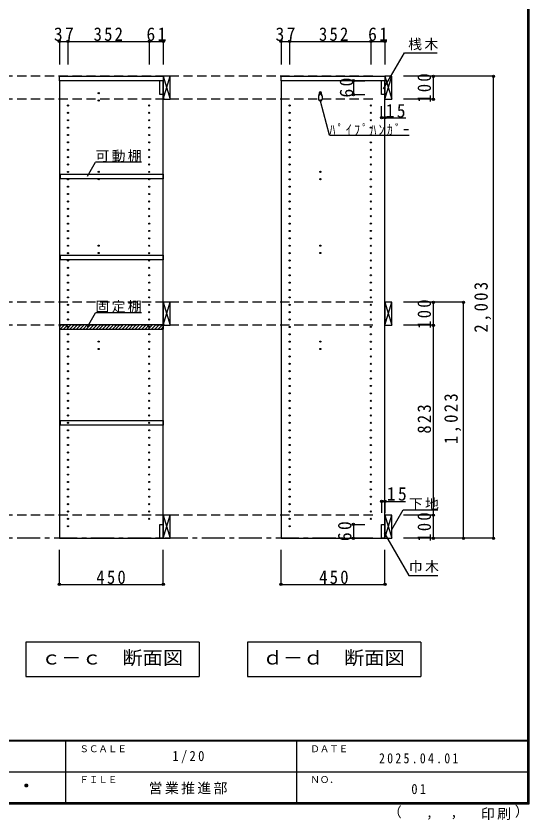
# Model space of a CAD drawing. Units: millimetres at full size, sheet at 1:20. Extents: x -3922 to 3878, y -2932 to 2722.
# Drawn here: x 1657 to 3878, y -2932 to 552 of the extents above; entities that cross this region are included whole.
import ezdxf
from ezdxf.enums import TextEntityAlignment as Align

# ---------------------------------------------------------------- set-up
doc = ezdxf.new("R2010")
doc.units = ezdxf.units.MM
doc.header["$LTSCALE"] = 20
doc.header["$PDMODE"] = 32
doc.header["$PDSIZE"] = 10
doc.linetypes.add('CHAIN1', pattern=[8, 5, -1, 1, -1])
doc.linetypes.add('DASHED2', pattern=[3, 2, -1])
for name, color, linetype in [('0-2_本体', 2, 'Continuous'), ('0-3_固定棚', 2, 'Continuous'), ('0-4_可動棚', 3, 'Continuous'), ('0-5', 4, 'Continuous'), ('0-6_ﾊﾟｲﾌﾟﾊﾝｶﾞｰ', 4, 'Continuous'), ('0-7_桟木・巾木', 2, 'Continuous'), ('0-8_引き出し', 2, 'Continuous'), ('0-A_文字', 7, 'Continuous'), ('0-B_寸法', 4, 'Continuous'), ('0-C_ハッチ', 4, 'Continuous'), ('F-1_枠', 6, 'Continuous'), ('F-A_文字', 7, 'Continuous')]:
    doc.layers.add(name, color=color, linetype=linetype)
doc.styles.add('ＭＳ ゴシック', font='')
doc.styles.get('ＭＳ ゴシック').set_extended_font_data('MS Gothic')

msp = doc.modelspace()

# ---------------------------------------------------------------- linework, layer by layer
at = {"layer": '0-2_本体'}
for p, q in [((1844.64, 271.73), (1844.64, 291.73)), ((1844.64, 291.73), (2294.64, 291.73)), ((2294.64, 291.73), (2294.64, 271.73)), ((2804.64, 271.73), (2804.64, 291.73)), ((2804.64, 291.73), (3254.64, 291.73)), ((3254.64, 291.73), (3254.64, 271.73)), ((2294.64, 271.73), (1844.64, 271.73)), ((3254.64, 271.73), (2804.64, 271.73))]:
    msp.add_line(p, q, dxfattribs=at)
at = {"layer": '0-3_固定棚'}
for p, q in [((1844.64, -785.27), (1844.64, -805.27)), ((1844.64, -785.27), (2294.64, -785.27)), ((2294.64, -785.27), (2294.64, -805.27)), ((1844.64, -805.27), (2294.64, -805.27))]:
    msp.add_line(p, q, dxfattribs=at)
at = {"layer": '0-4_可動棚', "color": 2}
for points in [[(1849.64, -132.77), (2294.64, -132.77), (2294.64, -152.77), (1849.64, -152.77)], [(1849.64, -484.77), (2294.64, -484.77), (2294.64, -504.77), (1849.64, -504.77)], [(1849.64, -1200.77), (2294.64, -1200.77), (2294.64, -1220.77), (1849.64, -1220.77)]]:
    msp.add_lwpolyline(points, close=True, dxfattribs=at)
at = {"layer": '0-5', "color": 3}
for p, q in [((1844.64, 271.73), (1844.64, -1711.27)), ((2294.64, 271.73), (1844.64, 271.73)), ((2294.64, -1711.27), (2294.64, 271.73)), ((2804.64, 271.73), (2804.64, -1711.27)), ((3254.64, 271.73), (2804.64, 271.73)), ((3254.64, -1711.27), (3254.64, 271.73)), ((1844.64, -1711.27), (2294.64, -1711.27)), ((2804.64, -1711.27), (3254.64, -1711.27))]:
    msp.add_line(p, q, dxfattribs=at)
at = {"layer": '0-5'}
for centre in [(2014.64, 218.23), (2974.64, 218.23), (2014.64, 186.23), (2974.64, 186.23), (1881.64, 164.73), (2233.64, 164.73), (2841.64, 164.73), (3193.64, 164.73), (1881.64, 132.73), (2233.64, 132.73), (2841.64, 132.73), (3193.64, 132.73), (1881.64, 100.73), (1881.64, 68.73), (2233.64, 100.73), (2233.64, 68.73), (2841.64, 100.73), (2841.64, 68.73), (3193.64, 100.73), (3193.64, 68.73), (1881.64, 36.73), (2233.64, 36.73), (2841.64, 36.73), (3193.64, 36.73), (1881.64, 4.73), (2233.64, 4.73), (2841.64, 4.73), (3193.64, 4.73), (1881.64, -27.27), (2233.64, -27.27), (2841.64, -27.27), (3193.64, -27.27), (1881.64, -59.27), (2233.64, -59.27), (2841.64, -59.27), (3193.64, -59.27), (1881.64, -91.27), (2233.64, -91.27), (2841.64, -91.27), (3193.64, -91.27), (1881.64, -123.27), (2014.64, -122.77), (2233.64, -123.27), (2841.64, -123.27), (2974.64, -122.77), (3193.64, -123.27), (1881.64, -155.27), (2014.64, -154.77), (2233.64, -155.27), (2841.64, -155.27), (2974.64, -154.77), (3193.64, -155.27), (1881.64, -187.27), (2233.64, -187.27), (2841.64, -187.27), (3193.64, -187.27), (1881.64, -219.27), (2233.64, -219.27), (2841.64, -219.27), (3193.64, -219.27), (1881.64, -251.27), (2233.64, -251.27), (2841.64, -251.27), (3193.64, -251.27), (1881.64, -283.27), (1881.64, -315.27), (2233.64, -283.27), (2233.64, -315.27), (2841.64, -283.27), (2841.64, -315.27), (3193.64, -283.27), (3193.64, -315.27), (1881.64, -347.27), (2233.64, -347.27), (2841.64, -347.27), (3193.64, -347.27), (1881.64, -379.27), (2233.64, -379.27), (2841.64, -379.27), (3193.64, -379.27), (1881.64, -411.27), (2233.64, -411.27), (2841.64, -411.27), (3193.64, -411.27), (1881.64, -443.27), (2014.64, -442.77), (2233.64, -443.27), (2841.64, -443.27), (2974.64, -442.77), (3193.64, -443.27), (1881.64, -475.27), (2014.64, -474.77), (2233.64, -475.27), (2841.64, -475.27), (2974.64, -474.77), (3193.64, -475.27), (1881.64, -507.27), (2233.64, -507.27), (2841.64, -507.27), (3193.64, -507.27), (1881.64, -539.27), (2233.64, -539.27), (2841.64, -539.27), (3193.64, -539.27), (1881.64, -571.27), (2233.64, -571.27), (2841.64, -571.27), (3193.64, -571.27), (1881.64, -603.27), (2233.64, -603.27), (2841.64, -603.27), (3193.64, -603.27), (1881.64, -635.27), (2233.64, -635.27), (2841.64, -635.27), (3193.64, -635.27), (1881.64, -667.27), (1881.64, -699.27), (2233.64, -667.27), (2233.64, -699.27), (2841.64, -667.27), (2841.64, -699.27), (3193.64, -667.27), (3193.64, -699.27), (1881.64, -731.27), (2233.64, -731.27), (2841.64, -731.27), (3193.64, -731.27), (1881.64, -763.27), (2233.64, -763.27), (2841.64, -763.27), (3193.64, -763.27), (1881.64, -795.27), (2233.64, -795.27), (2841.64, -795.27), (3193.64, -795.27), (1881.64, -827.27), (2233.64, -827.27), (2841.64, -827.27), (3193.64, -827.27), (1881.64, -859.27), (2014.64, -858.77), (2233.64, -859.27), (2841.64, -859.27), (2974.64, -858.77), (3193.64, -859.27), (1881.64, -891.27), (2014.64, -890.77), (2233.64, -891.27), (2841.64, -891.27), (2974.64, -890.77), (3193.64, -891.27), (1881.64, -923.27), (2233.64, -923.27), (2841.64, -923.27), (3193.64, -923.27), (1881.64, -955.27), (2233.64, -955.27), (2841.64, -955.27), (3193.64, -955.27), (1881.64, -987.27), (2233.64, -987.27), (2841.64, -987.27), (3193.64, -987.27), (1881.64, -1019.27), (2233.64, -1019.27), (2841.64, -1019.27), (3193.64, -1019.27), (1881.64, -1051.27), (2233.64, -1051.27), (2841.64, -1051.27), (3193.64, -1051.27), (1881.64, -1083.27), (1881.64, -1115.27), (2233.64, -1083.27), (2233.64, -1115.27), (2841.64, -1083.27), (2841.64, -1115.27), (3193.64, -1083.27), (3193.64, -1115.27), (1881.64, -1147.27), (2233.64, -1147.27), (2841.64, -1147.27), (3193.64, -1147.27), (1881.64, -1179.27), (2233.64, -1179.27), (2841.64, -1179.27), (3193.64, -1179.27), (1881.64, -1211.27), (2233.64, -1211.27), (2841.64, -1211.27), (3193.64, -1211.27), (1881.64, -1243.27), (2233.64, -1243.27), (2841.64, -1243.27), (3193.64, -1243.27), (1881.64, -1275.27), (2233.64, -1275.27), (2841.64, -1275.27), (3193.64, -1275.27), (1881.64, -1307.27), (2233.64, -1307.27), (2841.64, -1307.27), (3193.64, -1307.27), (1881.64, -1339.27), (2233.64, -1339.27), (2841.64, -1339.27), (3193.64, -1339.27), (1881.64, -1371.27), (2233.64, -1371.27), (2841.64, -1371.27), (3193.64, -1371.27), (1881.64, -1403.27), (2233.64, -1403.27), (2841.64, -1403.27), (3193.64, -1403.27), (1881.64, -1435.27), (2233.64, -1435.27), (2841.64, -1435.27), (3193.64, -1435.27), (1881.64, -1467.27), (1881.64, -1499.27), (2233.64, -1467.27), (2233.64, -1499.27), (2841.64, -1467.27), (2841.64, -1499.27), (3193.64, -1467.27), (3193.64, -1499.27), (1881.64, -1531.27), (2233.64, -1531.27), (2841.64, -1531.27), (3193.64, -1531.27), (1881.64, -1563.27), (2233.64, -1563.27), (2841.64, -1563.27), (3193.64, -1563.27), (1881.64, -1595.27), (2233.64, -1595.27), (2841.64, -1595.27), (3193.64, -1595.27), (1881.64, -1627.27), (2233.64, -1627.27), (2841.64, -1627.27), (3193.64, -1627.27), (1881.64, -1659.27), (2841.64, -1659.27)]:
    msp.add_circle(centre, 2.5, dxfattribs=at)
at = {"layer": '0-6_ﾊﾟｲﾌﾟﾊﾝｶﾞｰ', "color": 2}
for p, q in [((2967.14, 206.23), (2967.14, 191.23)), ((2982.14, 206.23), (2982.14, 191.23))]:
    msp.add_line(p, q, dxfattribs=at)
at = {"layer": '0-6_ﾊﾟｲﾌﾟﾊﾝｶﾞｰ', "color": 7}
for centre, radius, start, end in [((3013.24, 204.72), 46.13, 162.96035, 178.115), ((2974.64, 218.23), 5.5, 0, 180), ((2936.03, 204.72), 46.13, 1.885, 17.03965)]:
    msp.add_arc(centre, radius, start, end, dxfattribs=at)
at = {"layer": '0-6_ﾊﾟｲﾌﾟﾊﾝｶﾞｰ', "color": 2}
for centre, start, end in [((2974.64, 206.23), 0, 180), ((2974.64, 191.23), 180, 0)]:
    msp.add_arc(centre, 7.5, start, end, dxfattribs=at)
at = {"layer": '0-7_桟木・巾木'}
for p, q in [((2294.64, 271.73), (2279.64, 271.73)), ((2279.64, 211.73), (2279.64, 271.73)), ((2294.64, 271.73), (2294.64, 230.73)), ((3254.64, 271.73), (3239.64, 271.73)), ((3239.64, 211.73), (3239.64, 271.73)), ((3254.64, 271.73), (3254.64, 230.73)), ((2279.64, -1651.27), (2294.64, -1651.27)), ((2294.64, -1651.27), (2294.64, -1711.27)), ((3239.64, -1651.27), (3254.64, -1651.27)), ((3254.64, -1651.27), (3254.64, -1711.27))]:
    msp.add_line(p, q, dxfattribs=at)
for points in [[(2294.64, 211.73), (2283.14, 211.73), (2279.64, 211.73)], [(3254.64, 211.73), (3243.14, 211.73), (3239.64, 211.73)], [(2294.64, -1711.27), (2279.64, -1711.27), (2279.64, -1651.27)], [(3254.64, -1711.27), (3239.64, -1711.27), (3239.64, -1651.27)]]:
    msp.add_lwpolyline(points, dxfattribs=at)
at = {"layer": '0-8_引き出し', "color": 3}
for p, q in [((2294.64, 291.73), (2294.64, 191.73)), ((2324.64, 291.73), (2294.64, 291.73)), ((2324.64, 191.73), (2324.64, 291.73)), ((3254.64, 291.73), (3254.64, 191.73)), ((3284.64, 291.73), (3254.64, 291.73)), ((3284.64, 191.73), (3284.64, 291.73)), ((2294.64, 191.73), (2324.64, 191.73)), ((3254.64, 191.73), (3284.64, 191.73)), ((3254.64, -688.27), (3254.64, -788.27)), ((3284.64, -688.27), (3254.64, -688.27)), ((3284.64, -788.27), (3284.64, -688.27)), ((3254.64, -788.27), (3284.64, -788.27)), ((2294.64, -1611.27), (2294.64, -1711.27)), ((2324.64, -1611.27), (2294.64, -1611.27)), ((2324.64, -1711.27), (2324.64, -1611.27)), ((3254.64, -1611.27), (3254.64, -1711.27)), ((3284.64, -1611.27), (3254.64, -1611.27)), ((3284.64, -1711.27), (3284.64, -1611.27)), ((2294.64, -1711.27), (2324.64, -1711.27)), ((3254.64, -1711.27), (3284.64, -1711.27))]:
    msp.add_line(p, q, dxfattribs=at)
at = {"layer": '0-8_引き出し', "color": 7}
for p, q in [((2294.64, 191.73), (2324.64, 291.73)), ((2294.64, 291.73), (2324.64, 191.73)), ((3254.64, 191.73), (3284.64, 291.73)), ((3254.64, 291.73), (3284.64, 191.73)), ((2294.64, -688.27), (2324.64, -788.27)), ((2294.64, -788.27), (2324.64, -688.27)), ((3254.64, -788.27), (3284.64, -688.27)), ((3254.64, -688.27), (3284.64, -788.27)), ((2294.64, -1711.27), (2324.64, -1611.27)), ((2294.64, -1611.27), (2324.64, -1711.27)), ((3254.64, -1711.27), (3284.64, -1611.27)), ((3254.64, -1611.27), (3284.64, -1711.27))]:
    msp.add_line(p, q, dxfattribs=at)
at = {"layer": '0-8_引き出し', "color": 3}
msp.add_lwpolyline([(2324.64, -788.27), (2324.64, -688.27), (2294.64, -688.27), (2294.64, -788.27)], close=True, dxfattribs=at)
at = {"layer": '0-A_文字'}
for p, q in [((3247.96, 236.27), (3338.84, 393.67)), ((3338.84, 393.67), (3481.07, 393.67)), ((3014.37, 35.43), (2974.64, 183.73)), ((3014.37, 35.43), (3359.37, 35.43)), ((1965.51, -141.83), (2000.52, -81.18)), ((2200.52, -81.18), (2000.52, -81.18)), ((1965.51, -794.33), (2000.52, -733.68)), ((2200.52, -733.68), (2000.52, -733.68)), ((3284.64, -1672.95), (3333.4, -1588.48)), ((3333.4, -1588.48), (3483.93, -1588.48)), ((2449.64, -2161.27), (2449.64, -2311.27)), ((3409.64, -2161.27), (3409.64, -2311.27)), ((1699.64, -2311.27), (2449.64, -2311.27)), ((2659.64, -2311.27), (3409.64, -2311.27))]:
    msp.add_line(p, q, dxfattribs=at)
at = {"layer": '0-A_文字', "linetype": 'CHAIN1'}
msp.add_line((3201.3, -1711.27), (-3255.36, -1711.27), dxfattribs=at)
at = {"layer": '0-A_文字'}
for points in [[(3250.83, -1687.54), (3357.91, -1873.01), (3483.93, -1873.01)], [(2449.64, -2161.27), (1699.64, -2161.27), (1699.64, -2311.27)], [(3409.64, -2161.27), (2659.64, -2161.27), (2659.64, -2311.27)]]:
    msp.add_lwpolyline(points, dxfattribs=at)
at = {"layer": '0-B_寸法'}
for p, q in [((1844.64, 442.73), (1844.64, 342.73)), ((1844.64, 442.73), (2294.64, 442.73)), ((1881.64, 442.73), (1881.64, 342.73)), ((2233.64, 442.73), (2233.64, 342.73)), ((2294.64, 442.73), (2294.64, 342.73)), ((2804.64, 442.73), (2804.64, 342.73)), ((2804.64, 442.73), (3254.64, 442.73)), ((2841.64, 442.73), (2841.64, 342.73)), ((3193.64, 442.73), (3193.64, 342.73)), ((3254.64, 442.73), (3254.64, 342.73)), ((3464.64, 291.73), (3334.64, 291.73)), ((3724.64, 291.73), (3334.64, 291.73)), ((3464.64, 191.73), (3464.64, 291.73)), ((3724.64, -1711.27), (3724.64, 291.73)), ((3117.64, 271.73), (3117.64, 211.73)), ((3117.64, 271.73), (3167.64, 271.73)), ((3117.64, 211.73), (3167.64, 211.73)), ((3464.64, 191.73), (3334.64, 191.73)), ((3239.64, 111.73), (3239.64, 161.73)), ((3254.64, 111.73), (3254.64, 161.73)), ((3239.64, 111.73), (3345.03, 111.73)), ((3464.64, -688.27), (3334.64, -688.27)), ((3464.64, -788.27), (3464.64, -688.27)), ((3594.64, -688.27), (3464.64, -688.27)), ((3594.64, -1711.27), (3594.64, -688.27)), ((3464.64, -788.27), (3334.64, -788.27)), ((3464.64, -1611.27), (3464.64, -788.27)), ((3239.64, -1551.27), (3239.64, -1601.27)), ((3239.64, -1551.27), (3343.09, -1551.27)), ((3254.64, -1551.27), (3254.64, -1601.27)), ((3464.64, -1611.27), (3334.64, -1611.27)), ((3464.64, -1711.27), (3464.64, -1611.27)), ((3117.64, -1651.27), (3117.64, -1711.27)), ((3117.64, -1651.27), (3167.64, -1651.27)), ((3117.64, -1711.27), (3167.64, -1711.27)), ((3464.64, -1711.27), (3334.64, -1711.27)), ((3724.64, -1711.27), (3334.64, -1711.27)), ((3594.64, -1711.27), (3464.64, -1711.27)), ((1844.64, -1911.27), (1844.64, -1761.27)), ((2294.64, -1911.27), (2294.64, -1761.27)), ((2804.64, -1911.27), (2804.64, -1761.27)), ((3254.64, -1911.27), (3254.64, -1761.27)), ((1844.64, -1911.27), (2294.64, -1911.27)), ((2804.64, -1911.27), (3254.64, -1911.27))]:
    msp.add_line(p, q, dxfattribs=at)
at = {"layer": '0-B_寸法', "linetype": 'DASHED2'}
for p, q in [((3201.3, 291.73), (-3255.36, 291.73)), ((3201.3, 191.73), (-3255.36, 191.73)), ((3201.3, -688.27), (-3255.36, -688.27)), ((3201.3, -788.27), (-3255.36, -788.27)), ((3201.3, -1611.27), (-3255.36, -1611.27))]:
    msp.add_line(p, q, dxfattribs=at)
at = {"layer": '0-B_寸法', "color": 7}
for p in [(1844.64, 442.73), (1881.64, 442.73), (2233.64, 442.73), (2294.64, 442.73), (2804.64, 442.73), (2841.64, 442.73), (3193.64, 442.73), (3254.64, 442.73), (3464.64, 291.73), (3724.64, 291.73), (3117.64, 271.73), (3117.64, 211.73), (3464.64, 191.73), (3239.64, 111.73), (3254.64, 111.73), (3464.64, -688.27), (3594.64, -688.27), (3464.64, -788.27), (3239.64, -1551.27), (3254.64, -1551.27), (3464.64, -1611.27), (3117.64, -1651.27), (3117.64, -1711.27), (3464.64, -1711.27), (3594.64, -1711.27), (3724.64, -1711.27), (1844.64, -1911.27), (2294.64, -1911.27), (2804.64, -1911.27), (3254.64, -1911.27)]:
    msp.add_point(p, dxfattribs=at)
at = {"layer": '0-C_ハッチ'}
for p, q in [((1844.64, -794.22), (1853.58, -785.27)), ((1847.73, -805.27), (1867.73, -785.27)), ((1861.87, -805.27), (1881.87, -785.27)), ((1876.01, -805.27), (1896.01, -785.27)), ((1890.15, -805.27), (1910.15, -785.27)), ((1904.29, -805.27), (1924.29, -785.27)), ((1918.44, -805.27), (1938.44, -785.27)), ((1932.58, -805.27), (1952.58, -785.27)), ((1946.72, -805.27), (1966.72, -785.27)), ((1960.86, -805.27), (1980.86, -785.27)), ((1975, -805.27), (1995, -785.27)), ((1989.15, -805.27), (2009.15, -785.27)), ((2003.29, -805.27), (2023.29, -785.27)), ((2017.43, -805.27), (2037.43, -785.27)), ((2031.57, -805.27), (2051.57, -785.27)), ((2045.72, -805.27), (2065.72, -785.27)), ((2059.86, -805.27), (2079.86, -785.27)), ((2074, -805.27), (2094, -785.27)), ((2088.14, -805.27), (2108.14, -785.27)), ((2102.28, -805.27), (2122.28, -785.27)), ((2116.43, -805.27), (2136.43, -785.27)), ((2130.57, -805.27), (2150.57, -785.27)), ((2144.71, -805.27), (2164.71, -785.27)), ((2158.85, -805.27), (2178.85, -785.27)), ((2172.99, -805.27), (2192.99, -785.27)), ((2187.14, -805.27), (2207.14, -785.27)), ((2201.28, -805.27), (2221.28, -785.27)), ((2215.42, -805.27), (2235.42, -785.27)), ((2229.56, -805.27), (2249.56, -785.27)), ((2243.71, -805.27), (2263.71, -785.27)), ((2257.85, -805.27), (2277.85, -785.27)), ((2271.99, -805.27), (2291.99, -785.27)), ((2286.13, -805.27), (2294.64, -796.76))]:
    msp.add_line(p, q, dxfattribs=at)
at = {"layer": 'F-1_枠'}
for p, q in [((3871.3, 2722.29), (3871.3, -2864.37)), ((3874.63, 2722.29), (3874.63, -2864.37)), ((3877.97, 2722.29), (3877.97, -2864.37)), ((3877.97, -2587.71), (-3922.03, -2587.71)), ((3877.97, -2591.04), (-3922.03, -2591.04)), ((1871.3, -2591.04), (1871.3, -2857.71)), ((2871.3, -2591.04), (2871.3, -2857.71)), ((-22.03, -2724.37), (3871.3, -2724.38)), ((3877.97, -2857.71), (-3922.03, -2857.71)), ((3877.97, -2861.04), (-3922.03, -2861.04)), ((3877.97, -2864.37), (-3922.03, -2864.37))]:
    msp.add_line(p, q, dxfattribs=at)

# ---------------------------------------------------------------- texts
at = {"layer": '0-A_文字', "style": 'ＭＳ ゴシック', "width": 1.1}
for s, p in [('ｃ－ｃ\u3000断面図', (1764.64, -2276.27)), ('ｄ－ｄ\u3000断面図', (2724.64, -2276.27))]:
    msp.add_text(s, height=58.65, dxfattribs=at).set_placement(p, align=Align.BOTTOM_LEFT)
at = {"layer": '0-A_文字', "char_height": 43.99, "attachment_point": 7, "style": 'ＭＳ ゴシック'}
for s, insert in [('\\T1.17;桟木', (3355.04, 403.88)), ('\\T1.39;\\W0.85;ﾊﾟｲﾌﾟﾊﾝｶﾞｰ', (3014.37, 35.43)), ('\\T1.17;可動棚', (2000.52, -81.18)), ('\\T1.17;固定棚', (2000.52, -733.68)), ('\\T1.17;下地', (3357.91, -1588.48)), ('\\T1.17;巾木', (3357.91, -1861.06))]:
    msp.add_mtext(s, dxfattribs=dict(at, insert=insert))
at = {"layer": '0-B_寸法', "color": 7, "char_height": 58.65, "attachment_point": 7, "style": 'ＭＳ ゴシック'}
for s, insert in [('\\T1.27;\\W0.95;37', (1820.64, 443.94)), ('\\T1.27;\\W0.9;352', (1992.64, 443.94)), ('\\T1.27;\\W0.95;61', (2221.64, 443.94)), ('\\T1.27;\\W0.95;37', (2780.64, 443.94)), ('\\T1.27;\\W0.9;352', (2968.64, 443.94)), ('\\T1.27;\\W0.95;61', (3181.64, 443.94)), ('\\T1.27;\\W0.95;15', (3257.53, 111.73)), ('\\T1.27;\\W0.95;15', (3262.55, -1548.8)), ('\\T1.27;\\W0.9;450', (2004.64, -1910.06)), ('\\T1.27;\\W0.9;450', (2969.64, -1910.06))]:
    msp.add_mtext(s, dxfattribs=dict(at, insert=insert))
at = {"layer": '0-B_寸法', "color": 7, "char_height": 58.65, "attachment_point": 7, "rotation": 90, "style": 'ＭＳ ゴシック'}
for s, insert in [('\\T1.27;\\W0.95;60', (3117.64, 199.23)), ('\\T1.27;\\W0.9;100', (3454.64, 176.73)), ('\\T1.28;\\W0.9;2,003', (3714.64, -819.77)), ('\\T1.27;\\W0.9;100', (3454.64, -803.27)), ('\\T1.28;\\W0.9;1,023', (3584.64, -1302.77)), ('\\T1.27;\\W0.9;823', (3454.64, -1257.77)), ('\\T1.27;\\W0.9;100', (3454.64, -1726.27)), ('\\T1.27;\\W0.95;60', (3110.02, -1723.77))]:
    msp.add_mtext(s, dxfattribs=dict(at, insert=insert))
at = {"layer": 'F-A_文字', "style": 'ＭＳ ゴシック'}
for s, height, p in [('ＳＣＡＬＥ', 29.33, (1931.3, -2647.71)), ('ＤＡＴＥ', 29.33, (2931.3, -2647.71)), ('ＦＩＬＥ', 29.33, (1931.3, -2781.04)), ('ＮＯ．', 29.33, (2931.3, -2781.04)), ('（', 43.99, (3267.32, -2933.25)), ('）', 43.99, (3816.9, -2930.46)), (',', 43.99, (3432.15, -2933.25)), (',', 43.99, (3538.1, -2931.39))]:
    msp.add_text(s, height=height, dxfattribs=at).set_placement(p, align=Align.BOTTOM_LEFT)
at = {"layer": 'F-A_文字', "style": 'ＭＳ ゴシック', "width": 1.1}
msp.add_text('ウッドワン・・・', height=58.65, dxfattribs=at).set_placement((1041.3, -2831.04), align=Align.BOTTOM_LEFT)
at = {"layer": 'F-A_文字', "char_height": 43.99, "attachment_point": 7, "style": 'ＭＳ ゴシック'}
for s, insert in [('\\T1.38;\\W0.9;1/20', (2333.8, -2687.71)), ('\\T1.39;\\W0.85;2025.04.01', (3228.8, -2687.71)), ('\\T1.17;営業推進部', (2231.3, -2821.04)), ('\\T1.36;\\W0.9;01', (3368.8, -2821.04)), ('\\T1.17;印刷', (3670.07, -2932.32))]:
    msp.add_mtext(s, dxfattribs=dict(at, insert=insert))

doc.saveas('drawing.dxf')
